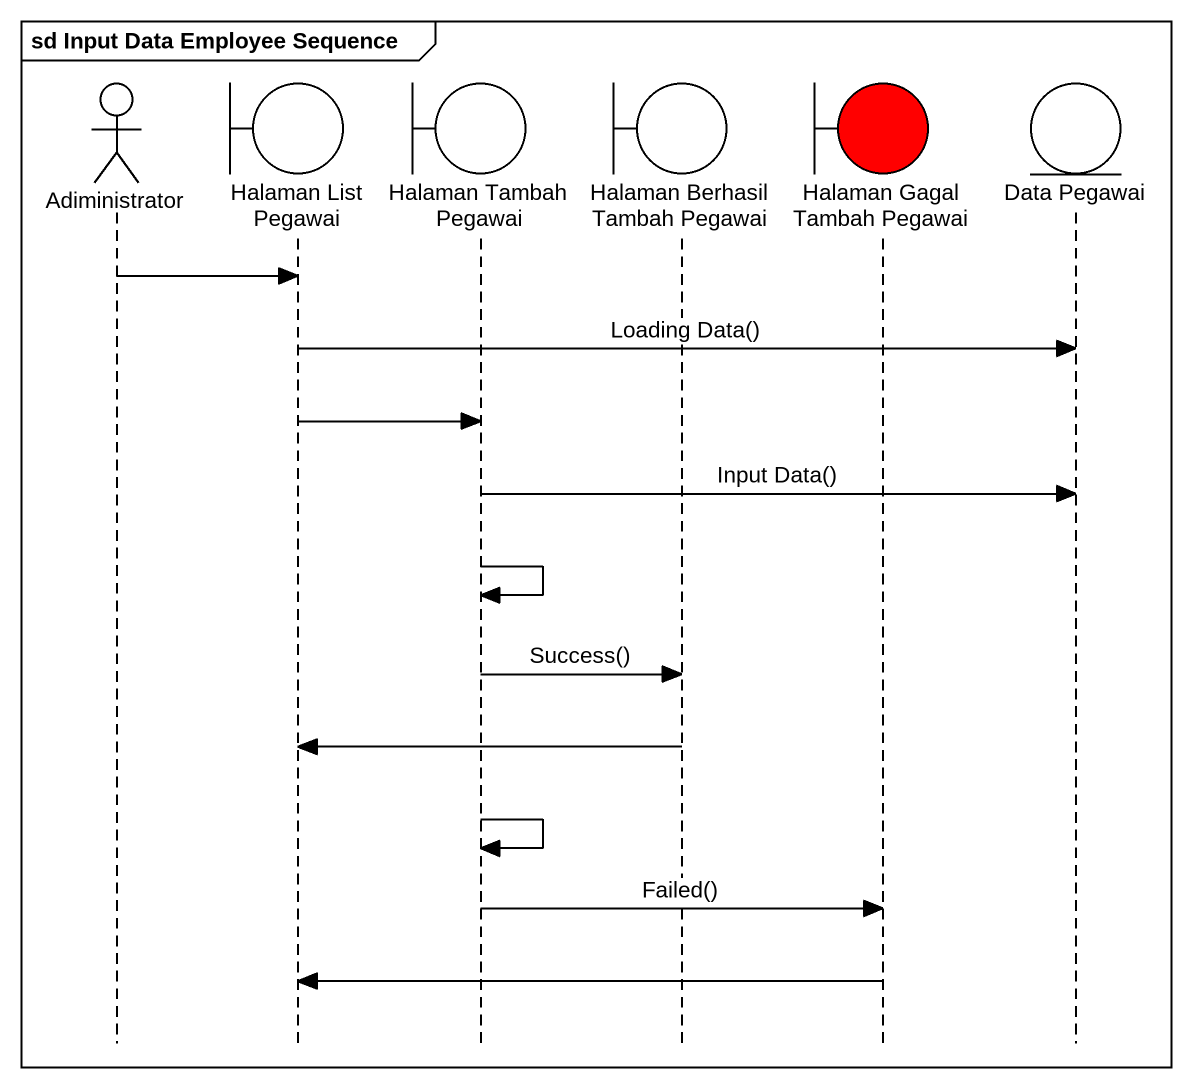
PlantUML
@startuml
mainframe sd Input Data Employee Sequence
hide footbox
actor Adiministrator
boundary "Halaman List Pegawai" as Halaman_List_Pegawai
boundary "Halaman Tambah Pegawai" as Halaman_Tambah_Pegawai
boundary "Halaman Berhasil Tambah Pegawai" as Halaman_Berhasil_Tambah
boundary "Halaman Gagal Tambah Pegawai" as Halaman_Gagal_Tambah_Pegawai #FF0000
entity "Data Pegawai" as Data_Pegawai

Adiministrator -> Halaman_List_Pegawai
Halaman_List_Pegawai -> Data_Pegawai : Loading Data()
Halaman_List_Pegawai -> Halaman_Tambah_Pegawai
Halaman_Tambah_Pegawai -> Data_Pegawai : Input Data()
Halaman_Tambah_Pegawai -> Halaman_Tambah_Pegawai
Halaman_Tambah_Pegawai -> Halaman_Berhasil_Tambah : Success()
Halaman_Berhasil_Tambah -> Halaman_List_Pegawai
Halaman_Tambah_Pegawai -> Halaman_Tambah_Pegawai
Halaman_Tambah_Pegawai -> Halaman_Gagal_Tambah_Pegawai : Failed()
Halaman_Gagal_Tambah_Pegawai -> Halaman_List_Pegawai
@enduml
